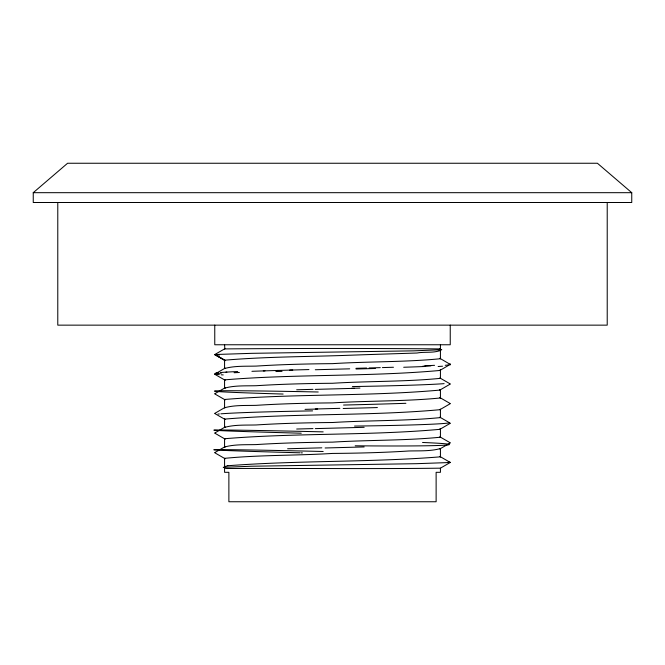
<?xml version="1.0" encoding="UTF-8"?>
<svg xmlns="http://www.w3.org/2000/svg" width="665" height="665" viewBox="0 0 665 665"><rect width="100%" height="100%" fill="white"/><g stroke="black" fill="none" stroke-linecap="round" stroke-linejoin="round"><path stroke-width="1" d="M225.169 388.003L224.571 388.161L224.571 379.865C295.418 373.954 368.801 376.864 439.831 370.472L450.238 364.387L439.831 358.302L440.43 358.726L440.43 350.43L439.249 350.63M33.25 192.684L67.589 163.249L597.411 163.249L631.75 192.684L631.75 202.501L33.25 202.501L33.25 192.684L631.75 192.684M440.43 358.726C405.193 362.217 368.352 361.419 332.5 363.647C307.047 363.855 281.578 364.462 256.183 366.091C245.734 366.365 234.454 365.7 224.571 368.535L224.571 360.197C262.908 356.906 302.858 356.739 341.852 355.517C366.905 354.595 391.959 353.822 416.988 353.015C424.686 351.561 433.223 353.265 440.43 350.43M439.831 370.206L440.43 370.056L440.43 378.343C405.193 381.835 368.352 381.045 332.5 383.273C307.047 383.472 281.578 384.087 256.183 385.717C245.734 385.991 234.454 385.318 224.571 388.161M439.831 389.831L440.43 389.673L440.43 397.969C405.193 401.461 368.352 400.663 332.5 402.89C307.047 403.098 281.578 403.705 256.183 405.342C245.734 405.617 234.454 404.943 224.571 407.778L224.571 399.482C295.41 393.58 368.801 396.49 439.831 390.089L450.139 384.137M439.831 409.457L440.43 409.299L440.43 417.595C405.193 421.086 368.352 420.288 332.5 422.516C307.047 422.724 281.578 423.331 256.183 424.96C245.734 425.234 234.454 424.561 224.571 427.404L224.571 419.108C295.426 413.198 368.792 416.115 439.831 409.715L450.139 403.763M439.831 429.075L440.43 428.917L440.43 437.213C405.193 440.704 368.352 439.914 332.5 442.142C307.047 442.341 281.578 442.957 256.183 444.586C245.734 444.86 234.454 444.187 224.571 447.03L224.571 438.734C295.418 432.824 368.801 435.733 439.831 429.341L450.139 423.389M439.831 370.472L440.43 370.056M439.831 390.089L440.43 389.673M439.831 409.715L440.43 409.299M439.831 429.341L440.43 428.917M225.169 466.489L224.571 466.647L224.571 458.351C259.807 454.86 296.648 455.658 332.5 453.43C357.953 453.222 383.422 452.616 408.817 450.986C419.266 450.712 430.546 451.385 440.43 448.543L440.43 456.838C370.447 462.433 298.277 460.346 227.912 465.741M224.571 344.761L224.837 348.784M224.571 466.647L227.771 465.716M219.35 374.644A117.813 2.145 1.1 0 1 214.911 374.071L225.169 368.119M214.862 393.688L225.169 387.737M214.862 413.314L225.169 407.362M214.862 432.94L225.169 426.988M214.862 452.557L225.169 446.606M439.831 448.958L450.139 443.006M227.513 468.509C297.995 468.202 370.147 469.049 440.43 468.168L450.238 462.499L416.473 463.688L251.378 466.232L223.241 467.345L224.454 467.603M225.003 360.355L214.803 354.528L224.679 348.842M224.571 348.909C295.809 348.335 369.208 348.277 440.43 348.909L440.43 344.761M225.169 368.377L224.571 368.535M225.169 407.62L224.571 407.778M225.169 427.246L224.571 427.404M225.169 446.872L224.571 447.03M439.831 448.7L440.43 448.543M227.172 468.592L224.571 468.168L224.571 472.316L228.876 472.316L228.876 501.751L436.124 501.751L436.124 472.316L440.43 472.316L440.43 468.168M315.301 369.748L349.699 368.834M315.301 389.374L354.561 388.327M315.301 409L339.89 408.343M315.301 428.617L364.162 427.312M325.11 447.977L364.162 446.938M214.803 354.528L252.035 353.323L413.622 350.846L441.76 349.732L439.764 349.408M224.903 360.28L214.845 354.528L215.177 354.836M439.831 348.626L440.43 348.909M450.139 383.88L439.831 377.928L440.43 378.343M450.139 403.505L439.831 397.554L440.43 397.969M450.139 423.123L439.831 417.171L440.43 417.595M450.139 442.749L439.831 436.797L440.43 437.213M450.139 462.375L439.831 456.423L440.43 456.838M214.862 354.703L225.169 360.654L224.571 360.197M214.862 374.329L225.169 380.28L224.571 379.865M214.862 393.954L225.169 399.906L224.571 399.482M214.862 413.572L225.169 419.524L224.571 419.108M214.862 433.198L225.169 439.149L224.571 438.734M214.862 452.823L225.169 458.775L224.571 458.351M607.22 202.501L607.22 325.143L57.78 325.143L57.78 202.501M450.238 325.143L450.238 344.761L214.762 344.761L214.762 325.143M449.881 462.117A117.796 2.743 0.7 0 1 447.562 462.458M302.351 452.865A117.805 0.964 1.4 0 1 301.237 452.832M300.081 452.799A117.805 0.964 1.4 0 1 215.377 449.64A117.805 0.964 1.4 0 1 323.173 451.493M405.891 403.306A117.805 1.679 -1.3 0 1 343.564 405.051M283.124 394.046A117.805 1.513 1.3 0 1 216.208 390.887A117.805 1.513 1.3 0 1 318.227 391.993M422.541 442.474A117.805 2.635 0.8 0 1 355.185 445.791M430.92 365.858A117.597 2.386 -1 0 1 422.774 366.224M434.553 365.326A117.796 2.627 -0.9 0 1 424.86 365.792M444.129 383.639A117.805 2.826 -0.7 0 1 352.417 386.565M449.324 422.865A117.805 3.026 -0.4 0 1 354.545 426.082M448.609 364.91A117.888 3.017 -0.4 0 1 445.234 365.301M377.388 407.562A117.871 0.773 -1.5 0 1 343.173 408.493M375.326 368.476A118.303 1.272 -1.4 0 1 356.058 369.009M359.948 388.086A118.303 0.59 -1.5 0 1 351.569 388.318M366.606 368.028A117.971 0.964 -1.4 0 1 355.95 368.319M217.979 414.096A117.805 2.826 -0.7 0 1 219.35 413.954M220.871 413.821A117.805 2.826 -0.7 0 1 312.583 410.887M287.613 448.767A117.871 0.773 -1.5 0 1 321.827 447.828M289.674 370.114A118.303 1.272 -1.4 0 1 308.942 369.574M275.958 370.513A117.971 1.621 -1.3 0 1 292.75 370.023M305.052 409.366A118.303 0.59 -1.5 0 1 317.646 409.025M296.673 429.033A118.303 0.773 -1.5 0 1 312.966 428.593M301.237 433.206A117.805 0.964 1.4 0 1 215.319 430.022A117.805 0.964 1.4 0 1 323.173 431.868M296.673 389.79A118.303 0.773 -1.5 0 1 312.966 389.341M225.975 372.151A117.821 2.735 -0.8 0 1 237.688 371.527M263.29 370.912A118.096 1.953 -1.2 0 1 278.136 370.447M251.927 371.311A117.905 2.244 -1.1 0 1 264.978 370.862M275.867 371.544A117.805 1.446 -1.4 0 1 282.018 371.361M223.224 374.927A117.813 2.145 1.1 0 1 221.179 374.786M217.322 373.547A117.888 3.017 -0.4 0 1 221.304 373.148M214.803 373.938A117.663 3.092 -0.2 0 1 215.344 373.547M215.535 373.156A117.796 3.142 -0.2 0 1 218.344 372.741M234.08 372.724A117.597 2.386 -1 0 1 239.392 372.483M220.672 372.525A117.88 2.918 -0.6 0 1 226.848 372.084M380.272 367.637A118.096 1.33 -1.4 0 1 369.142 367.953M442.524 366.207A117.88 2.918 -0.6 0 1 438.152 366.498M424.827 366.482A117.821 2.269 -1 0 1 411.278 367.005A117.805 1.987 -1.2 0 1 403.688 367.263M393.464 367.255A117.905 1.679 -1.3 0 1 382.375 367.587M450.197 364.644A117.663 3.092 -0.2 0 1 450.047 364.91M450.047 363.863A117.663 3.092 0.2 0 1 450.197 364.129M219.275 355.102A117.663 2.993 0.5 0 1 217.014 354.844"/></g></svg>
